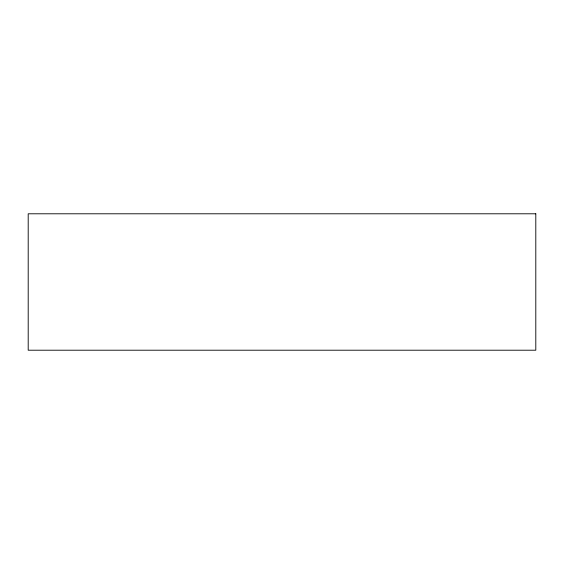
<?xml version="1.0" encoding="UTF-8"?>
<svg xmlns="http://www.w3.org/2000/svg" width="564" height="564" viewBox="0 0 564 564"><rect width="100%" height="100%" fill="white"/><g stroke="black" fill="none" stroke-linecap="round" stroke-linejoin="round"><path stroke-width="0.85" d="M535.8 213.791L28.2 213.791L28.2 350.209L535.8 350.209L535.8 213.791"/></g></svg>
